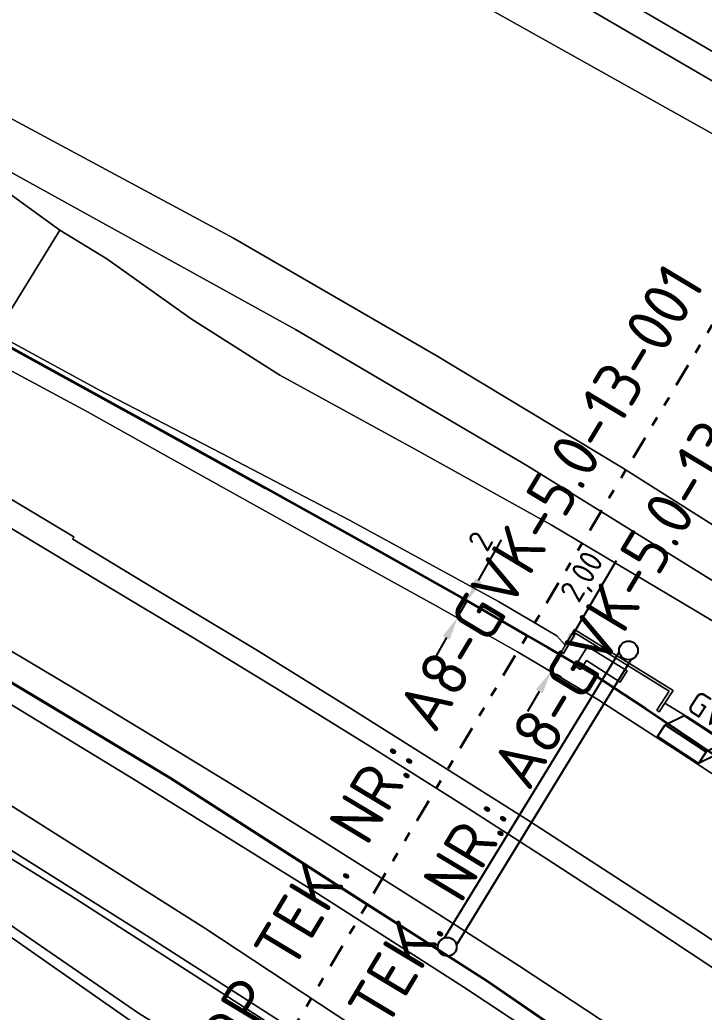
# Model space of a CAD drawing. Header units: metres. Extents: x 112942 to 118371, y 496117 to 499046.
# Drawn here: x 117406.4 to 117479.3, y 496970 to 497075.7 of the extents above; entities that cross this region are included whole.
import ezdxf
from ezdxf.enums import TextEntityAlignment as Align

# ---------------------------------------------------------------- set-up
doc = ezdxf.new("R2010")
doc.units = ezdxf.units.M
doc.linetypes.add('AL-TEKENBLADGRENS', pattern=[11.5, 2.5, -1.5, 1, -1.5, 1, -1.5, 2.5])
doc.linetypes.add('XX-AFBREEK', pattern=[7, 4, -1, 1, -1])
for name, color, linetype, lineweight in [('B-WE-OG-TOPOKAART-G', 7, 'Continuous', 18), ('N-WE-KL-DATA-T18', 1, 'Continuous', 18), ('N-WE-KL-DATA-T25', 7, 'Continuous', 25), ('N-WE-KL-DATA_GLASVEZEL-G', 90, 'KL-GLASVEZEL-N', 35), ('N-WE-KL-DATA_GLASVEZEL-M', 7, 'Continuous', 18), ('N-WE-KL-DATA_GLASVEZEL_KAST_PUTKAST-S', 90, 'Continuous', 25), ('N-WE-VW-BEWEGWIJZERING_DRAAGCONSTRUCTIE_PORTAAL-S', 7, 'Continuous', 25), ('X-XX-AL-AFBREEKLIJN-G', 7, 'XX-AFBREEK', 18), ('X-XX-AL-TEKENBLADGRENS-G', 7, 'AL-TEKENBLADGRENS', 35), ('X-XX-AL-TEKENBLADGRENS-T50', 130, 'Continuous', 50)]:
    doc.layers.add(name, color=color, linetype=linetype, lineweight=lineweight)
doc.styles.add('ISO', font='isocp.shx')
doc.styles.add('NLCS-ISO', font='NLCS-ISO.ttf')
doc.styles.add('NLCS-ISO-T50', font='NLCS-ISO.ttf', dxfattribs={"height": 5})
doc.linetypes.add('KL-GLASVEZEL-N', pattern='A,4,-1,[101,NLCS.SHX,S=0.5,R=0,X=0,Y=0],-1,4,-1,["G",Standard,S=1,R=0,X=-0.25,Y=-0.5],-1.5', length=12.5)
doc.dimstyles.new('ISO', dxfattribs={"dimtxt": 2.5, "dimasz": 2.5, "dimexe": 1.25, "dimexo": 0.625, "dimtad": 1, "dimtxsty": 'ISO', "dimcen": 2.5, "dimadec": 0, "dimazin": 0, "dimtfac": 1, "dimtmove": 0, "dimatfit": 3, "dimfxl": 0, "dimarcsym": 0})

# ---------------------------------------------------------------- blocks, each defined once
blk = doc.blocks.new('*D3')
at = {"layer": 'Defpoints', "color": 0, "transparency": 16777216}
for p in [(117463.98, 497008.02, 6.3), (117463.98, 497008.02), (117462.96, 497006.29, 6.3)]:
    blk.add_point(p, dxfattribs=at)
at = {"layer": 'N-WE-KL-DATA_GLASVEZEL-M', "color": 0, "lineweight": -2, "transparency": 16777216}
for p, q in [((117465.25, 497010.17), (117469.92, 497018.09)), ((117462.96, 497006.29), (117463.98, 497008.02)), ((117464.52, 497007.7), (117465.06, 497007.38)), ((117463.5, 497005.98), (117464.04, 497005.66)), ((117461.69, 497004.14), (117460.42, 497001.99))]:
    blk.add_line(p, q, dxfattribs=at)
at = {"layer": 'N-WE-KL-DATA_GLASVEZEL-M', "color": 0, "transparency": 16777216}
for points in [[(117464.89, 497010.38), (117465.61, 497009.96), (117463.98, 497008.02)], [(117461.33, 497004.35), (117462.05, 497003.93), (117462.96, 497006.29)]]:
    blk.add_solid(points, dxfattribs=at)
at = {"layer": 'N-WE-KL-DATA_GLASVEZEL-M', "color": 0, "transparency": 16777216, "insert": (117466.44, 497016.25), "char_height": 2.5, "attachment_point": 5, "rotation": 59.4723, "style": 'ISO'}
blk.add_mtext('2,00', dxfattribs=at)
blk = doc.blocks.new('SKL-DATA_GLASVEZEL_GLASVEZELKABELPUT_RECHTHOEKIG')
at = {"color": 0, "linetype": 'ByBlock'}
for points in [[(-3.2, -0.97), (-2.07, 0.97), (3.18, 0.97), (2.05, -0.97)], [(3.18, 0.97), (3.18, -0.53), (2.05, -2.47)], [(-3.2, -0.97), (2.05, -0.97), (2.05, -2.47), (-3.2, -2.47), (-3.2, -0.97)]]:
    blk.add_lwpolyline(points, dxfattribs=at)
at = {"layer": 'N-WE-KL-DATA-T18', "linetype": 'ByBlock', "style": 'NLCS-ISO', "flags": 1}
for tag, p in [('OMSCHRIJVING_LEGENDA', (-0.01, -8.43)), ('LOCATIE', (-0.01, -12.22)), ('TYPE_HANDHOLE', (-0.01, -16)), ('TYPE_GCO', (-0.01, -19.78)), ('BPS-CODERING', (-0.01, -23.57)), ('POSITIE_X', (-0.01, -27.35)), ('POSITIE_Y', (-0.01, -31.14)), ('OVERIGE_OPMERKING(EN)_1', (-0.01, -34.92)), ('OVERIGE_OPMERKING(EN)_2', (-0.01, -38.71))]:
    blk.add_attdef(tag, p, '', height=1.8, dxfattribs=at)
at = {"layer": 'N-WE-KL-DATA-T25', "linetype": 'ByBlock', "style": 'NLCS-ISO'}
blk.add_attdef('TYPE_SYMBOOL', text='', height=2.5, dxfattribs=at).set_placement((15.9, -0.24), align=Align.MIDDLE_CENTER)
blk = doc.blocks.new('SVW-BEWEGWIJZERING_PORTAAL')
for p, q in [((0.66, 0.75), (17.34, 0.75)), ((0.66, -0.75), (17.34, -0.75))]:
    blk.add_line(p, q)
at = {"linetype": 'ByBlock'}
for points in [[(0.66, 0.75), (36.34, 0.75)], [(0.66, -0.75), (36.34, -0.75)]]:
    blk.add_lwpolyline(points, dxfattribs=at)
for centre in [(0, 0), (37, 0)]:
    blk.add_circle(centre, 1, dxfattribs=at)
at = {"linetype": 'ByBlock', "style": 'NLCS-ISO', "flags": 13}
blk.add_attdef('LENGTE', text='', height=2.5, dxfattribs=at).set_placement((0, 0), align=Align.MIDDLE_LEFT)
blk = doc.blocks.new('*D31')
at = {"layer": 'Defpoints', "color": 0, "transparency": 16777216}
for p in [(117453.99, 497013.78, 6.3), (117454, 497013.78), (117453.01, 497012.04, 6.32)]:
    blk.add_point(p, dxfattribs=at)
at = {"layer": 'N-WE-KL-DATA_GLASVEZEL-M', "color": 0, "lineweight": -2, "transparency": 16777216}
for p, q in [((117455.22, 497015.96), (117457.66, 497020.28)), ((117453.01, 497012.04), (117454, 497013.78)), ((117454.53, 497013.48), (117455.09, 497013.17)), ((117453.55, 497011.73), (117454.1, 497011.42)), ((117451.79, 497009.86), (117450.56, 497007.68))]:
    blk.add_line(p, q, dxfattribs=at)
at = {"layer": 'N-WE-KL-DATA_GLASVEZEL-M', "color": 0, "transparency": 16777216}
for points in [[(117454.86, 497016.16), (117455.59, 497015.75), (117454, 497013.78)], [(117451.42, 497010.06), (117452.15, 497009.65), (117453.01, 497012.04)]]:
    blk.add_solid(points, dxfattribs=at)
at = {"layer": 'N-WE-KL-DATA_GLASVEZEL-M', "color": 0, "transparency": 16777216, "insert": (117455.42, 497020.13), "char_height": 2.5, "attachment_point": 5, "rotation": 60.6007, "style": 'ISO'}
blk.add_mtext('2', dxfattribs=at)

msp = doc.modelspace()

# ---------------------------------------------------------------- linework, layer by layer
at = {"layer": 'B-WE-OG-TOPOKAART-G'}
for points in [[(117416.821, 497107.111, -0.938), (117423.063, 497104.322, -0.934), (117429.794, 497101.037, -0.994), (117439.415, 497095.746, -1.045), (117447.762, 497091.104, -1.057), (117460.521, 497083.767, -1.084), (117473.2, 497076.315, -1.084), (117489.841, 497066.645, -1.036), (117505.957, 497057.126, -0.989), (117509.99, 497054.751, -1.004), (117525.437, 497045.43, -1.058), (117541.833, 497035.819, -1.061), (117559.991, 497025.095, -0.965), (117576.683, 497015.584, -1.006), (117586.159, 497009.873, -1.04), (117592.967, 497005.626, -1.07), (117599.312, 497001.386, -1.085), (117610.259, 496993.842, -1.121), (117621.059, 496986.106, -1.142), (117634.974, 496975.966, -1.187)], [(117638.233, 496978.361, -1.298), (117634.974, 496975.966, -1.187), (117621.059, 496986.106, -1.142), (117610.259, 496993.842, -1.121), (117599.312, 497001.386, -1.085), (117592.967, 497005.626, -1.07), (117586.159, 497009.873, -1.04), (117576.683, 497015.584, -1.006), (117559.991, 497025.095, -0.965), (117541.833, 497035.819, -1.061), (117525.437, 497045.43, -1.058), (117509.99, 497054.751, -1.004), (117505.957, 497057.126, -0.989), (117489.841, 497066.645, -1.036), (117473.2, 497076.315, -1.084), (117460.521, 497083.767, -1.084), (117447.762, 497091.104, -1.057), (117439.415, 497095.746, -1.045), (117429.794, 497101.037, -0.994), (117423.063, 497104.322, -0.934), (117416.821, 497107.111, -0.938)], [(117634.974, 496975.966, -1.187), (117632.614, 496974.232, -1.259), (117625.987, 496979.096, -1.139), (117613.993, 496987.784, -1.178), (117603.932, 496994.806, -1.202), (117598.621, 496998.579, -1.157), (117594.33, 497001.541, -1.103), (117588.857, 497005.098, -1.076), (117584.688, 497007.669, -1.037), (117574.454, 497013.647, -1), (117560.379, 497021.76, -0.992), (117548.166, 497028.697, -1.006), (117539.509, 497034.066, -1.064), (117521.663, 497044.652, -1.07), (117505.466, 497054.211, -1.012), (117490.994, 497062.806, -0.988), (117475.948, 497071.568, -1.051), (117462.904, 497079.214, -1.03), (117450.6, 497086.274, -1.027), (117438.784, 497093.163, -1.039), (117433.026, 497096.356, -1.012), (117427.319, 497099.221, -1.021), (117420.351, 497102.443, -0.958), (117414.389, 497105.071, -0.95)], [(117414.389, 497105.071, -0.95), (117420.351, 497102.443, -0.958), (117427.319, 497099.221, -1.021), (117433.026, 497096.356, -1.012), (117438.784, 497093.163, -1.039), (117450.6, 497086.274, -1.027), (117462.904, 497079.214, -1.03), (117475.948, 497071.568, -1.051), (117490.994, 497062.806, -0.988), (117505.466, 497054.211, -1.012), (117521.663, 497044.652, -1.07), (117539.509, 497034.066, -1.064), (117548.166, 497028.697, -1.006), (117560.379, 497021.76, -0.992), (117574.454, 497013.647, -1), (117584.688, 497007.669, -1.037), (117588.857, 497005.098, -1.076), (117594.33, 497001.541, -1.103), (117598.621, 496998.579, -1.157), (117603.932, 496994.806, -1.202), (117613.993, 496987.784, -1.178), (117625.987, 496979.096, -1.139), (117632.614, 496974.232, -1.259)], [(117409.483, 497100.954, -1.238), (117423.711, 497094.013, -1.227), (117447.074, 497082.051, -1.18), (117496.91, 497054.142, -1.187), (117528.41, 497035.891, -1.297), (117569.395, 497011.035, -1.223), (117597.348, 496994.978, -1.337), (117617.868, 496979.867, -1.233), (117629.127, 496971.67, -1.249)], [(117632.614, 496974.232, -1.259), (117629.127, 496971.67, -1.249), (117617.868, 496979.867, -1.233), (117597.348, 496994.978, -1.337), (117569.395, 497011.035, -1.223), (117528.41, 497035.891, -1.297), (117496.91, 497054.142, -1.187), (117447.074, 497082.051, -1.18), (117423.711, 497094.013, -1.227), (117409.483, 497100.954, -1.238)], [(117381.643, 497077.594, -1.351), (117400.482, 497067.76, -1.407), (117429.106, 497052.414, -1.42), (117450.721, 497039.914, -1.43), (117470.549, 497027.961, -1.443), (117490.429, 497015.366, -1.447), (117511.886, 497001.629, -1.447), (117535.291, 496986.239, -1.467), (117560.202, 496969.486, -1.513), (117581.489, 496954.316, -1.5), (117593.26, 496945.317, -1.5)], [(117629.127, 496971.67, -1.249), (117593.26, 496945.317, -1.5), (117581.489, 496954.316, -1.5), (117560.202, 496969.486, -1.513), (117535.291, 496986.239, -1.467), (117511.886, 497001.629, -1.447), (117490.429, 497015.366, -1.447), (117470.549, 497027.961, -1.443), (117450.721, 497039.914, -1.43), (117429.106, 497052.414, -1.42), (117400.482, 497067.76, -1.407), (117381.643, 497077.594, -1.351)], [(117377.371, 497074.009, -1.374), (117404.118, 497057.952, -0.751), (117410.605, 497053.246, -0.475), (117405.195, 497044.41, 4.12), (117366.83, 497065.164, 3.769)], [(117588.922, 496942.129, -1.499), (117585.449, 496939.578, -0.954), (117570.789, 496950.317, -0.923), (117542.032, 496972.081, -1.043), (117517.404, 496988.717, -0.844), (117490.62, 497005.377, -0.724), (117478.468, 497012.645, -0.715), (117462.962, 497021.891, -0.646), (117448.586, 497029.876, -0.598), (117434.036, 497037.799, -0.367), (117424.598, 497043.829, -0.556), (117415.628, 497050.209, -0.619), (117410.605, 497053.246, -0.475), (117404.118, 497057.952, -0.751), (117377.371, 497074.009, -1.374)], [(117593.26, 496945.317, -1.5), (117588.922, 496942.129, -1.499), (117579.839, 496948.873, -1.503), (117558.43, 496964.731, -1.443), (117542.11, 496975.732, -1.437), (117515.582, 496993.744, -1.427), (117488.769, 497010.577, -1.42), (117460.367, 497028.182, -1.417), (117435.707, 497042.69, -1.414), (117401.631, 497061.509, -1.414), (117377.431, 497074.059, -1.398)], [(117377.431, 497074.059, -1.398), (117401.631, 497061.509, -1.414), (117435.707, 497042.69, -1.414), (117460.367, 497028.182, -1.417), (117488.769, 497010.577, -1.42), (117515.582, 496993.744, -1.427), (117542.11, 496975.732, -1.437), (117558.43, 496964.731, -1.443), (117579.839, 496948.873, -1.503), (117588.922, 496942.129, -1.499)], [(117366.83, 497065.164, 3.769), (117405.195, 497044.41, 4.12), (117410.605, 497053.246, -0.475), (117415.628, 497050.209, -0.619), (117424.598, 497043.829, -0.556), (117434.036, 497037.799, -0.367), (117448.586, 497029.876, -0.598), (117462.962, 497021.891, -0.646), (117478.468, 497012.645, -0.715), (117490.62, 497005.377, -0.724), (117517.404, 496988.717, -0.844), (117542.032, 496972.081, -1.043), (117570.789, 496950.317, -0.923), (117585.449, 496939.578, -0.954)], [(117562.684, 496942.587, 7.096), (117545.579, 496954.815, 7.06), (117536.484, 496961.461, 6.973), (117529.005, 496966.772, 6.862), (117518.14, 496974.134, 6.748), (117512.717, 496978.038, 6.664), (117502.396, 496985.307, 6.538), (117497.804, 496988.22, 6.526), (117491.366, 496992.26, 6.463), (117481.483, 496998.849, 6.274), (117477.985, 497001.096, 6.253), (117475.063, 497002.888, 6.191), (117475.963, 497004.248, 4.871), (117465.451, 497010.736, 4.871), (117464.438, 497009.049, 5.924), (117463.568, 497010.047, 5.947), (117457.347, 497013.704, 6.007), (117441.478, 497022.366, 5.941), (117427.883, 497029.47, 5.815), (117414.696, 497036.281, 5.662), (117399.572, 497044.511, 5.314), (117377.716, 497056.334, 5.086), (117364.482, 497063.194, 5.012)], [(117364.482, 497063.194, 5.012), (117377.716, 497056.334, 5.086), (117399.572, 497044.511, 5.314), (117414.696, 497036.281, 5.662), (117427.883, 497029.47, 5.815), (117441.478, 497022.366, 5.941), (117457.347, 497013.704, 6.007), (117463.568, 497010.047, 5.947), (117464.438, 497009.049, 5.924)], [(117559.42, 496940.287, 7.239), (117547.71, 496948.857, 7.154), (117535.292, 496957.735, 7.038), (117523.374, 496966.14, 6.965), (117510.832, 496974.853, 6.831), (117499.004, 496982.851, 6.729), (117486.988, 496990.864, 6.566), (117476.459, 496997.785, 6.456), (117467.915, 497003.259, 6.368), (117459.369, 497008.366, 6.259), (117450.69, 497013.235, 6.171), (117441.522, 497018.312, 6.051), (117432.201, 497023.523, 5.949), (117422.823, 497028.733, 5.826), (117413.566, 497033.896, 5.696), (117404.664, 497038.72, 5.595), (117396.052, 497043.457, 5.488), (117386.075, 497048.858, 5.336), (117376.751, 497053.843, 5.267), (117368.203, 497058.424, 5.164), (117362.521, 497061.548, 5.188)], [(117368.203, 497058.424, 5.164), (117376.751, 497053.843, 5.267), (117386.075, 497048.858, 5.336), (117396.052, 497043.457, 5.488), (117404.664, 497038.72, 5.595), (117413.566, 497033.896, 5.696), (117422.823, 497028.733, 5.826), (117432.201, 497023.523, 5.949), (117441.522, 497018.312, 6.051), (117450.69, 497013.235, 6.171), (117459.369, 497008.366, 6.259), (117467.915, 497003.259, 6.368), (117476.459, 496997.785, 6.456), (117486.988, 496990.864, 6.566), (117499.004, 496982.851, 6.729), (117510.832, 496974.853, 6.831), (117523.374, 496966.14, 6.965), (117535.292, 496957.735, 7.038), (117547.71, 496948.857, 7.154), (117559.42, 496940.287, 7.239)], [(117488.341, 496972.157, 6.359), (117478.985, 496978.414, 6.257), (117469.855, 496984.362, 6.148), (117460.543, 496990.378, 6.031), (117450.865, 496996.477, 5.92), (117441.428, 497002.426, 5.796), (117431.479, 497008.604, 5.686), (117420.859, 497014.992, 5.57), (117412.004, 497020.338, 5.472), (117412.124, 497020.583, 5.492), (117401.256, 497027.095, 5.358), (117391.354, 497032.852, 5.261), (117380.483, 497039.054, 5.117), (117372.115, 497043.79, 5.022), (117363.19, 497048.695, 4.914), (117353.89, 497053.261, 4.843), (117353.54, 497053.28, 4.87), (117352.938, 497052.536, 4.864), (117352.76, 497052.364, 4.855), (117352.03, 497052.746, 4.884)], [(117548.506, 496926.878, 7.069), (117539.263, 496933.659, 7.01), (117530.724, 496939.821, 6.925), (117522.393, 496945.746, 6.845), (117514.101, 496951.555, 6.76), (117505.57, 496957.479, 6.699), (117496.957, 496963.426, 6.614), (117488.53, 496969.137, 6.514), (117479.765, 496974.98, 6.424), (117471.493, 496980.463, 6.315), (117462.534, 496986.284, 6.214), (117453.18, 496992.263, 6.097), (117443.731, 496998.229, 5.964), (117434.169, 497004.153, 5.85), (117424.793, 497009.881, 5.742), (117415.481, 497015.449, 5.638), (117405.736, 497021.317, 5.575), (117397.199, 497026.438, 5.469), (117388.13, 497031.64, 5.35), (117378.649, 497037.052, 5.208), (117369.946, 497041.922, 5.107), (117360.898, 497046.931, 4.999), (117351.614, 497052.069, 4.942), (117351.376, 497052.197, 4.94)], [(117363.19, 497048.695, 4.914), (117372.115, 497043.79, 5.022), (117380.483, 497039.054, 5.117), (117391.354, 497032.852, 5.261), (117401.256, 497027.095, 5.358), (117412.124, 497020.583, 5.492), (117412.004, 497020.338, 5.472), (117420.859, 497014.992, 5.57), (117431.479, 497008.604, 5.686), (117441.428, 497002.426, 5.796), (117450.865, 496996.477, 5.92), (117460.543, 496990.378, 6.031), (117469.855, 496984.362, 6.148), (117478.985, 496978.414, 6.257), (117488.341, 496972.157, 6.359), (117497.871, 496965.694, 6.448), (117507.593, 496959.036, 6.525), (117516.613, 496952.792, 6.619), (117525.017, 496946.858, 6.696), (117534.918, 496939.716, 6.761), (117543.48, 496933.54, 6.847), (117552.244, 496927.085, 6.904)], [(117360.898, 497046.931, 4.999), (117369.946, 497041.922, 5.107), (117378.649, 497037.052, 5.208), (117388.13, 497031.64, 5.35), (117397.199, 497026.438, 5.469), (117405.736, 497021.317, 5.575), (117415.481, 497015.449, 5.638), (117424.793, 497009.881, 5.742), (117434.169, 497004.153, 5.85), (117443.731, 496998.229, 5.964), (117453.18, 496992.263, 6.097), (117462.534, 496986.284, 6.214), (117471.493, 496980.463, 6.315), (117479.765, 496974.98, 6.424), (117488.53, 496969.137, 6.514), (117496.957, 496963.426, 6.614), (117505.57, 496957.479, 6.699), (117514.101, 496951.555, 6.76), (117522.393, 496945.746, 6.845), (117530.724, 496939.821, 6.925), (117539.263, 496933.659, 7.01), (117548.506, 496926.878, 7.069)], [(117549.529, 496911.93, 6.719), (117541.094, 496918.277, 6.649), (117532.913, 496924.347, 6.606), (117523.582, 496931.148, 6.528), (117515.179, 496937.189, 6.446), (117506.832, 496942.989, 6.38), (117498.654, 496948.685, 6.29), (117491.003, 496953.839, 6.209), (117482.368, 496959.786, 6.119), (117470.923, 496967.407, 6.003), (117459.573, 496974.872, 5.875), (117450.956, 496980.404, 5.761), (117438.719, 496988.165, 5.619), (117429.477, 496993.895, 5.497), (117421.271, 496998.908, 5.397), (117412.242, 497004.362, 5.291), (117403.705, 497009.448, 5.196), (117395.054, 497014.565, 5.114), (117385.098, 497020.341, 4.969), (117375.648, 497025.81, 4.859), (117365.765, 497031.494, 4.762), (117355.615, 497037.135, 4.626), (117342.055, 497044.375, 4.527)], [(117339.662, 497042.368, 4.479), (117345.395, 497039.341, 4.538), (117365.755, 497027.945, 4.888), (117380.812, 497019.336, 4.918), (117393.326, 497012.27, 5.105), (117408.348, 497003.285, 5.176), (117422.284, 496994.91, 5.405), (117440.482, 496983.232, 5.497), (117456.122, 496973.234, 5.684), (117462.317, 496968.984, 5.583), (117481.901, 496956.004, 5.971), (117501.458, 496942.49, 6.17), (117514.366, 496933.393, 6.227), (117524.029, 496926.532, 6.372), (117539.158, 496915.512, 6.476), (117546.16, 496910.234, 6.659)], [(117339.745, 497042.437, 4.48), (117345.443, 497039.429, 4.538), (117365.805, 497028.033, 4.888), (117380.862, 497019.422, 4.918), (117393.376, 497012.356, 5.105), (117408.4, 497003.371, 5.176), (117422.336, 496994.994, 5.405), (117440.536, 496983.316, 5.497), (117456.178, 496973.318, 5.684), (117462.373, 496969.066, 5.583), (117481.957, 496956.086, 5.971), (117501.516, 496942.572, 6.17), (117514.424, 496933.475, 6.227), (117524.087, 496926.614, 6.372), (117539.217, 496915.593, 6.476), (117546.22, 496910.313, 6.659)], [(117549.493, 496911.521, 6.683), (117546.22, 496910.313, 6.659), (117539.217, 496915.593, 6.476), (117524.087, 496926.614, 6.372), (117514.424, 496933.475, 6.227), (117501.516, 496942.572, 6.17), (117481.957, 496956.086, 5.971), (117462.373, 496969.066, 5.583), (117456.178, 496973.318, 5.684), (117440.536, 496983.316, 5.497), (117422.336, 496994.994, 5.405), (117408.4, 497003.371, 5.176), (117393.376, 497012.356, 5.105), (117380.862, 497019.422, 4.918), (117365.805, 497028.033, 4.888), (117345.443, 497039.429, 4.538), (117339.745, 497042.437, 4.48)], [(117546.16, 496910.234, 6.659), (117543.977, 496909.106, 6.064), (117525.768, 496922.746, 6.127), (117506.804, 496936.396, 6), (117488.861, 496948.916, 5.85), (117470.889, 496961.26, 5.68), (117453.639, 496972.625, 5.507), (117437.166, 496983.18, 5.31), (117418.537, 496994.759, 5.043), (117399.243, 497006.479, 4.9), (117380.7, 497017.13, 4.617), (117360.814, 497028.69, 4.5), (117339.059, 497040.503, 4.283), (117338.072, 497041.033, 4.272)], [(117338.072, 497041.033, 4.272), (117339.059, 497040.503, 4.283), (117360.814, 497028.69, 4.5), (117380.7, 497017.13, 4.617), (117399.243, 497006.479, 4.9), (117418.537, 496994.759, 5.043), (117437.166, 496983.18, 5.31), (117453.639, 496972.625, 5.507), (117470.889, 496961.26, 5.68), (117488.861, 496948.916, 5.85), (117506.804, 496936.396, 6), (117525.768, 496922.746, 6.127), (117543.977, 496909.106, 6.064)], [(117355.615, 497037.135, 4.626), (117365.765, 497031.494, 4.762), (117375.648, 497025.81, 4.859), (117385.098, 497020.341, 4.969), (117395.054, 497014.565, 5.114), (117403.705, 497009.448, 5.196), (117412.242, 497004.362, 5.291), (117421.271, 496998.908, 5.397), (117429.477, 496993.895, 5.497), (117438.719, 496988.165, 5.619), (117450.956, 496980.404, 5.761), (117459.573, 496974.872, 5.875), (117470.923, 496967.407, 6.003), (117482.368, 496959.786, 6.119), (117491.003, 496953.839, 6.209), (117498.654, 496948.685, 6.29), (117506.832, 496942.989, 6.38), (117515.179, 496937.189, 6.446), (117523.582, 496931.148, 6.528), (117532.913, 496924.347, 6.606), (117541.094, 496918.277, 6.649), (117549.529, 496911.93, 6.719)], [(117543.977, 496909.106, 6.064), (117534.078, 496901.833, -0.604), (117515.056, 496916.114, -0.597), (117492.909, 496932.525, -0.527), (117469.704, 496949.252, -0.593), (117447.036, 496965.083, -0.44), (117426.069, 496978.934, -0.443), (117402.751, 496993.637, -0.473), (117385.285, 497004.259, -0.443), (117358.875, 497020.324, -0.42), (117333.561, 497034.595, -0.483), (117331.663, 497035.655, -0.487)], [(117331.663, 497035.655, -0.487), (117333.561, 497034.595, -0.483), (117358.875, 497020.324, -0.42), (117385.285, 497004.259, -0.443), (117402.751, 496993.637, -0.473), (117426.069, 496978.934, -0.443), (117447.036, 496965.083, -0.44), (117469.704, 496949.252, -0.593), (117492.909, 496932.525, -0.527), (117515.056, 496916.114, -0.597), (117534.078, 496901.833, -0.604)], [(117534.078, 496901.833, -0.604), (117531.311, 496899.8, -0.922), (117520.866, 496907.559, -0.91), (117496.673, 496925.104, -0.92), (117474.591, 496941.241, -0.927), (117457.492, 496953.496, -0.937), (117440.557, 496964.857, -0.88), (117419.852, 496978.133, -0.893), (117398.626, 496991.484, -0.917), (117379.171, 497003.377, -0.913), (117357.188, 497016.437, -0.81), (117336.923, 497028.157, -0.733), (117328.594, 497033.08, -0.733)], [(117328.594, 497033.08, -0.733), (117336.923, 497028.157, -0.733), (117357.188, 497016.437, -0.81), (117379.171, 497003.377, -0.913), (117398.626, 496991.484, -0.917), (117419.852, 496978.133, -0.893), (117440.557, 496964.857, -0.88), (117457.492, 496953.496, -0.937), (117474.591, 496941.241, -0.927), (117496.673, 496925.104, -0.92), (117520.866, 496907.559, -0.91), (117531.311, 496899.8, -0.922)], [(117327.745, 497032.367, -1.325), (117335.417, 497027.907, -1.327), (117356.697, 497015.62, -1.33), (117374.17, 497005.182, -1.327), (117393.462, 496993.733, -1.33), (117411.762, 496982.41, -1.343), (117431.78, 496969.508, -1.36), (117451.308, 496956.835, -1.363), (117468.82, 496944.757, -1.367), (117488.188, 496930.431, -1.427), (117511.022, 496913.393, -1.44), (117530.419, 496899.145, -1.445)], [(117531.311, 496899.8, -0.922), (117530.419, 496899.145, -1.445), (117511.022, 496913.393, -1.44), (117488.188, 496930.431, -1.427), (117468.82, 496944.757, -1.367), (117451.308, 496956.835, -1.363), (117431.78, 496969.508, -1.36), (117411.762, 496982.41, -1.343), (117393.462, 496993.733, -1.33), (117374.17, 497005.182, -1.327), (117356.697, 497015.62, -1.33), (117335.417, 497027.907, -1.327), (117327.745, 497032.367, -1.325)], [(117322.552, 497028.01, -1.259), (117337.942, 497018.078, -0.82), (117360.231, 497004.865, -0.893), (117378.802, 496994.402, -0.867), (117397.402, 496983.534, -0.94), (117418.469, 496968.856, -0.97), (117444.793, 496952.89, -1.013), (117464.689, 496938.714, -1.05), (117490.563, 496920.834, -1.167), (117506.983, 496908.148, -1.15), (117524.312, 496894.658, -1.026)], [(117525.856, 496895.793, -1.453), (117524.312, 496894.658, -1.026), (117506.983, 496908.148, -1.15), (117490.563, 496920.834, -1.167), (117464.689, 496938.714, -1.05), (117444.793, 496952.89, -1.013), (117418.469, 496968.856, -0.97), (117397.402, 496983.534, -0.94), (117378.802, 496994.402, -0.867), (117360.231, 497004.865, -0.893), (117337.942, 497018.078, -0.82), (117322.552, 497028.01, -1.259)], [(117530.419, 496899.145, -1.445), (117525.856, 496895.793, -1.453), (117515.496, 496903.328, -1.453), (117497.421, 496917.287, -1.457), (117488.511, 496923.6, -1.457), (117467.887, 496937.69, -1.473), (117446.215, 496953.274, -1.47), (117419.118, 496969.802, -1.463), (117397.44, 496984.674, -1.463), (117373.82, 496999.026, -1.457), (117343.943, 497016.363, -1.483), (117322.845, 497028.256, -1.419)], [(117322.845, 497028.256, -1.419), (117343.943, 497016.363, -1.483), (117373.82, 496999.026, -1.457), (117397.44, 496984.674, -1.463), (117419.118, 496969.802, -1.463), (117446.215, 496953.274, -1.47), (117467.887, 496937.69, -1.473), (117488.511, 496923.6, -1.457), (117497.421, 496917.287, -1.457), (117515.496, 496903.328, -1.453), (117525.856, 496895.793, -1.453)], [(117475.063, 497002.888, 6.191), (117474.452, 497001.966, 6.443), (117474.202, 497002.131, 6.443), (117475.542, 497004.155, 6.443), (117465.552, 497010.322, 6.443), (117464.262, 497008.172, 6.44), (117464.005, 497008.326, 6.144), (117464.438, 497009.049, 5.924), (117465.451, 497010.736, 4.871), (117475.963, 497004.248, 4.871), (117475.063, 497002.888, 6.191)], [(117464.438, 497009.049, 5.924), (117464.005, 497008.326, 6.144), (117464.262, 497008.172, 6.44), (117465.552, 497010.322, 6.443), (117475.542, 497004.155, 6.443), (117474.202, 497002.131, 6.443), (117474.452, 497001.966, 6.443), (117475.063, 497002.888, 6.191), (117477.985, 497001.096, 6.253), (117481.483, 496998.849, 6.274), (117491.366, 496992.26, 6.463), (117497.804, 496988.22, 6.526), (117502.396, 496985.307, 6.538), (117512.717, 496978.038, 6.664), (117518.14, 496974.134, 6.748), (117529.005, 496966.772, 6.862), (117536.484, 496961.461, 6.973), (117545.579, 496954.815, 7.06), (117562.684, 496942.587, 7.096)], [(117466.834, 497008.925, 6.43), (117465.508, 497006.831, 6.463), (117466.08, 497006.462, 6.463), (117466.736, 497007.438, 6.43), (117470.298, 497005.115, 6.451), (117471.043, 497006.335, 6.457), (117466.834, 497008.925, 6.43)], [(117466.834, 497008.925, 6.43), (117471.043, 497006.335, 6.457), (117470.298, 497005.115, 6.451), (117466.736, 497007.438, 6.43), (117466.08, 497006.462, 6.463), (117465.508, 497006.831, 6.463), (117466.834, 497008.925, 6.43)]]:
    msp.add_polyline3d(points, dxfattribs=at)
at = {"layer": 'N-WE-KL-DATA_GLASVEZEL-G', "flags": 128}
msp.add_lwpolyline([(117460.381, 497010.106), (117462.6, 497008.829), (117467.424, 497005.984), (117473.009, 497002.315), (117482.442, 496995.949), (117488.683, 496991.858), (117493.711, 496988.515), (117505.616, 496980.429), (117514.441, 496974.41), (117525.05, 496967.096), (117535.796, 496959.485), (117547.23, 496951.267), (117557.585, 496943.711), (117574.725, 496930.877), (117584.774, 496923.248), (117592.054, 496917.522), (117597.844, 496912.957), (117613.512, 496900.322), (117621.06, 496894.333), (117626.229, 496889.908), (117630.809, 496885.962), (117636.101, 496880.593), (117685.655, 496838.529), (117692.098, 496833.912), (117696.353, 496830.657), (117701.07, 496827.085), (117706.802, 496822.941), (117710.585, 496820.306), (117715.134, 496817.45), (117719.576, 496814.837), (117722.919, 496812.983), (117718.587, 496804.541), (117720.016, 496802.775), (117728.12, 496798.196), (117740.789, 496785.864), (117748.266, 496778.386), (117756.127, 496770.477), (117770.21, 496756.008), (117775.046, 496747.786), (117803.816, 496716.504), (117807.167, 496716.328), (117813.787, 496708.903), (117815.669, 496706.776), (117792.341, 496684.844), (117796.417, 496680.267), (117805.765, 496669.56), (117810.369, 496664.123), (117816.572, 496656.462), (117820.684, 496651.328), (117828.744, 496641.238), (117838.669, 496628.681), (117849.95, 496614.025), (117862.38, 496598.118, -0.4142136), (117862.164, 496596.364), (117861.342, 496595.721, 0.4038997), (117861.1, 496594.002), (117896.691, 496544.976), (117898.377, 496542.654), (117901.058, 496544.599), (117910.823, 496530.799), (117912.397, 496528.613), (117919.735, 496517.522), (117924.034, 496510.821), (117926.852, 496506.352), (117929.449, 496501.812), (117931.551, 496497.719), (117932.901, 496494.763), (117933.935, 496492.403), (117934.954, 496489.973), (117935.883, 496487.497), (117936.745, 496485.072), (117937.542, 496482.62), (117938.237, 496480.116), (117938.515, 496478.903), (117939.155, 496478.359), (117960.435, 496460.288), (117970.788, 496447.015), (117978.262, 496436.696), (117997.148, 496409), (118016.891, 496379.416), (118034.954, 496351.955), (118044.736, 496336.863), (118041.01, 496334.447), (118041.587, 496333.505), (118042.91, 496333.206), (118069.408, 496350.361), (118089.138, 496359.544), (118098.753, 496366.148), (118097.882, 496367.416), (118095.05, 496369.546), (118086.345, 496370.643)], format="xyb", dxfattribs=at)

# ---------------------------------------------------------------- block references
at = {"layer": 'N-WE-KL-DATA_GLASVEZEL_KAST_PUTKAST-S'}
ref = msp.add_blockref('SKL-DATA_GLASVEZEL_GLASVEZELKABELPUT_RECHTHOEKIG', (117478.309, 496999.636), dxfattribs=dict(at, rotation=326.5922116282665))
ref.add_attrib('TYPE_SYMBOOL', 'GVP', dxfattribs={"layer": 'N-WE-KL-DATA-T25', "linetype": 'ByBlock', "height": 2.5, "rotation": 326.59221, "style": 'NLCS-ISO'}).set_placement((117480.458, 497001.622), align=Align.MIDDLE_CENTER)
at = {"layer": 'N-WE-VW-BEWEGWIJZERING_DRAAGCONSTRUCTIE_PORTAAL-S', "rotation": 58.55305175598781}
msp.add_blockref('SVW-BEWEGWIJZERING_PORTAAL', (117451.89, 496976.938), dxfattribs=at)

# ---------------------------------------------------------------- dimensions: what is measured, and where the dimension line sits
at = {"layer": 'N-WE-KL-DATA_GLASVEZEL-M'}
dim = msp.add_aligned_dim(p1=(117462.963, 497006.293, 6.297), p2=(117463.979, 497008.016, 6.297), distance=0, dimstyle='ISO', override={"dimzin": 0}, dxfattribs=at)
dim.commit()
dim.dimension.update_dxf_attribs({"geometry": '*D3', "text_midpoint": (117466.442, 497016.252)})

# ---------------------------------------------------------------- next in the draw order: wipeouts: each hides what was drawn before it
msp.add_wipeout([(117413.312, 496935.68), (117422.786, 496950.884), (117436.986, 496975.049), (117447.696, 496992.264), (117461.341, 497016.439), (117478.955, 497046.086), (117473.451, 497048.961), (117464.444, 497033.91), (117455.969, 497019.782), (117447.916, 497006.358), (117438.467, 496990.698), (117430.482, 496977.21), (117417.404, 496955.054), (117407.797, 496939.256)]).dxf.layer = 'X-XX-AL-AFBREEKLIJN-G'

# ---------------------------------------------------------------- next in the draw order: linework, layer by layer
at = {"layer": 'B-WE-OG-TOPOKAART-G'}
for points in [[(117522.409, 497039.368, -1.276), (117496.91, 497054.142, -1.187), (117447.074, 497082.051, -1.18), (117423.711, 497094.013, -1.227), (117406.605, 497102.358, -1.24), (117404.253, 497101.393, -1.141), (117403.323, 497105.134, -1.043), (117397.71, 497108.631, -0.93), (117368.601, 497120.605, -0.817), (117350.763, 497128.838, -0.63), (117339.58, 497137.228, -0.678), (117328.296, 497149.107, -0.722), (117304.712, 497153.005, -0.722), (117293.234, 497156.528, -0.722), (117286.653, 497158.74, -0.785), (117287.892, 497163.348, -0.854)], [(117523.666, 497046.499, -1.052), (117509.99, 497054.751, -1.004), (117505.957, 497057.126, -0.989), (117489.841, 497066.645, -1.036), (117473.2, 497076.315, -1.084), (117460.521, 497083.767, -1.084), (117447.762, 497091.104, -1.057), (117439.415, 497095.746, -1.045), (117429.794, 497101.037, -0.994), (117423.063, 497104.322, -0.934), (117413.151, 497108.751, -0.94), (117394.085, 497117.05, -0.745), (117382.469, 497121.798, -0.637), (117367.932, 497127.602, -0.664), (117363.97, 497129.357, -0.616), (117361.327, 497130.667, -0.595), (117358.99, 497131.824, -0.568), (117354.933, 497134.171, -0.607), (117350.655, 497137.449, -0.745), (117345.631, 497141.741, -0.751)], [(117345.631, 497141.741, -0.751), (117350.655, 497137.449, -0.745), (117354.933, 497134.171, -0.607), (117358.99, 497131.824, -0.568), (117361.327, 497130.667, -0.595), (117363.97, 497129.357, -0.616), (117367.932, 497127.602, -0.664), (117382.469, 497121.798, -0.637), (117394.085, 497117.05, -0.745), (117413.151, 497108.751, -0.94), (117423.063, 497104.322, -0.934), (117429.794, 497101.037, -0.994), (117439.415, 497095.746, -1.045), (117447.762, 497091.104, -1.057), (117460.521, 497083.767, -1.084), (117473.2, 497076.315, -1.084), (117489.841, 497066.645, -1.036), (117505.957, 497057.126, -0.989), (117509.99, 497054.751, -1.004), (117523.666, 497046.499, -1.052)], [(117345.529, 497137.85, -0.73), (117349.258, 497134.644, -0.676), (117351.945, 497132.65, -0.634), (117354.993, 497130.793, -0.601), (117357.551, 497129.25, -0.592), (117361.824, 497127.218, -0.637), (117368.652, 497124.458, -0.763), (117378.221, 497120.59, -0.682), (117386.61, 497117.164, -0.757), (117398.324, 497112.198, -0.898), (117406.329, 497108.6, -0.913), (117413.59, 497105.423, -0.949), (117420.351, 497102.443, -0.958), (117427.319, 497099.221, -1.021), (117433.026, 497096.356, -1.012), (117438.784, 497093.163, -1.039), (117450.6, 497086.274, -1.027), (117462.904, 497079.214, -1.03), (117475.948, 497071.568, -1.051), (117490.994, 497062.806, -0.988), (117505.466, 497054.211, -1.012), (117521.663, 497044.652, -1.07), (117523.182, 497043.751, -1.069)], [(117523.182, 497043.751, -1.069), (117521.663, 497044.652, -1.07), (117505.466, 497054.211, -1.012), (117490.994, 497062.806, -0.988), (117475.948, 497071.568, -1.051), (117462.904, 497079.214, -1.03), (117450.6, 497086.274, -1.027), (117438.784, 497093.163, -1.039), (117433.026, 497096.356, -1.012), (117427.319, 497099.221, -1.021), (117420.351, 497102.443, -0.958), (117413.59, 497105.423, -0.949), (117406.329, 497108.6, -0.913), (117398.324, 497112.198, -0.898), (117386.61, 497117.164, -0.757), (117378.221, 497120.59, -0.682), (117368.652, 497124.458, -0.763), (117361.824, 497127.218, -0.637), (117357.551, 497129.25, -0.592), (117354.993, 497130.793, -0.601), (117351.945, 497132.65, -0.634), (117349.258, 497134.644, -0.676), (117345.529, 497137.85, -0.73)], [(117514.485, 496994.432, -1.427), (117488.769, 497010.577, -1.42), (117460.367, 497028.182, -1.417), (117435.707, 497042.69, -1.414), (117401.631, 497061.509, -1.414), (117376.366, 497074.612, -1.397), (117348.656, 497088.908, -1.393), (117317.427, 497104.276, -1.37), (117277.019, 497122.914, -1.37), (117278.616, 497128.273, -1.343), (117318.528, 497109.695, -1.347), (117346.387, 497095.539, -1.383), (117370.684, 497083.314, -1.397), (117377.096, 497079.967, -1.337), (117400.482, 497067.76, -1.407), (117429.106, 497052.414, -1.42), (117450.721, 497039.914, -1.43), (117470.549, 497027.961, -1.443), (117490.429, 497015.366, -1.447), (117511.886, 497001.629, -1.447), (117515.352, 496999.35, -1.45)], [(117277.019, 497122.914, -1.37), (117317.427, 497104.276, -1.37), (117348.656, 497088.908, -1.393), (117376.366, 497074.612, -1.397), (117404.118, 497057.952, -0.751), (117410.605, 497053.246, -0.475), (117405.195, 497044.41, 4.12), (117361.567, 497068.011, 3.721), (117337.571, 497080.157, 3.817), (117313.143, 497092.21, 3.857), (117273.853, 497111.142, 3.546), (117277.019, 497122.914, -1.37)], [(117515.352, 496999.35, -1.45), (117511.886, 497001.629, -1.447), (117490.429, 497015.366, -1.447), (117470.549, 497027.961, -1.443), (117450.721, 497039.914, -1.43), (117429.106, 497052.414, -1.42), (117400.482, 497067.76, -1.407), (117377.096, 497079.967, -1.337), (117382.614, 497094.491, -1.135), (117404.253, 497101.393, -1.141), (117406.605, 497102.358, -1.24), (117423.711, 497094.013, -1.227), (117447.074, 497082.051, -1.18), (117496.91, 497054.142, -1.187), (117522.409, 497039.368, -1.276)], [(117504.918, 496940.174, 6.185), (117501.516, 496942.572, 6.17), (117481.957, 496956.086, 5.971), (117462.373, 496969.066, 5.583), (117456.178, 496973.318, 5.684), (117440.536, 496983.316, 5.497), (117422.336, 496994.994, 5.405), (117408.4, 497003.371, 5.176), (117393.376, 497012.356, 5.105), (117380.862, 497019.422, 4.918), (117365.805, 497028.033, 4.888), (117345.443, 497039.429, 4.538), (117320.013, 497052.854, 4.277), (117302.314, 497061.958, 4.084), (117276.961, 497074.227, 3.755), (117266.162, 497082.538, 3.843), (117278.11, 497076.819, 3.919), (117293.63, 497069.2, 4.063), (117311.771, 497060.152, 4.249), (117324.633, 497053.562, 4.309), (117336.116, 497047.546, 4.483), (117355.615, 497037.135, 4.626)], [(117337.571, 497080.157, 3.817), (117361.567, 497068.011, 3.721), (117405.195, 497044.41, 4.12), (117410.605, 497053.246, -0.475), (117415.628, 497050.209, -0.619), (117424.598, 497043.829, -0.556), (117434.036, 497037.799, -0.367), (117448.586, 497029.876, -0.598), (117462.962, 497021.891, -0.646), (117478.468, 497012.645, -0.715), (117490.62, 497005.377, -0.724), (117513.866, 496990.918, -0.828)], [(117513.866, 496990.918, -0.828), (117490.62, 497005.377, -0.724), (117478.468, 497012.645, -0.715), (117462.962, 497021.891, -0.646), (117448.586, 497029.876, -0.598), (117434.036, 497037.799, -0.367), (117424.598, 497043.829, -0.556), (117415.628, 497050.209, -0.619), (117410.605, 497053.246, -0.475), (117404.118, 497057.952, -0.751), (117376.366, 497074.612, -1.397), (117401.631, 497061.509, -1.414), (117435.707, 497042.69, -1.414), (117460.367, 497028.182, -1.417), (117488.769, 497010.577, -1.42), (117514.485, 496994.432, -1.427)], [(117347.22, 497072.384, 4.795), (117361.518, 497064.73, 4.996), (117377.716, 497056.334, 5.086), (117399.572, 497044.511, 5.314), (117414.696, 497036.281, 5.662), (117427.883, 497029.47, 5.815), (117441.478, 497022.366, 5.941), (117457.347, 497013.704, 6.007), (117463.568, 497010.047, 5.947), (117464.438, 497009.049, 5.924)], [(117511.719, 496978.741, 6.652), (117502.396, 496985.307, 6.538), (117497.804, 496988.22, 6.526), (117491.366, 496992.26, 6.463), (117481.483, 496998.849, 6.274), (117477.985, 497001.096, 6.253), (117475.063, 497002.888, 6.191), (117475.963, 497004.248, 4.871), (117465.451, 497010.736, 4.871), (117464.438, 497009.049, 5.924), (117463.568, 497010.047, 5.947), (117457.347, 497013.704, 6.007), (117441.478, 497022.366, 5.941), (117427.883, 497029.47, 5.815), (117414.696, 497036.281, 5.662), (117399.572, 497044.511, 5.314), (117377.716, 497056.334, 5.086), (117361.518, 497064.73, 4.996), (117347.22, 497072.384, 4.795)], [(117511.011, 496974.729, 6.833), (117510.832, 496974.853, 6.831), (117499.004, 496982.851, 6.729), (117486.988, 496990.864, 6.566), (117476.459, 496997.785, 6.456), (117467.915, 497003.259, 6.368), (117459.369, 497008.366, 6.259), (117450.69, 497013.235, 6.171), (117441.522, 497018.312, 6.051), (117432.201, 497023.523, 5.949), (117422.823, 497028.733, 5.826), (117413.566, 497033.896, 5.696), (117404.664, 497038.72, 5.595), (117396.052, 497043.457, 5.488), (117386.075, 497048.858, 5.336), (117376.751, 497053.843, 5.267), (117368.203, 497058.424, 5.164), (117362.425, 497061.601, 5.188), (117345.226, 497070.74, 5.011)], [(117507.708, 496955.995, 6.714), (117505.57, 496957.479, 6.699), (117496.957, 496963.426, 6.614), (117488.53, 496969.137, 6.514), (117479.765, 496974.98, 6.424), (117471.493, 496980.463, 6.315), (117462.534, 496986.284, 6.214), (117453.18, 496992.263, 6.097), (117443.731, 496998.229, 5.964), (117434.169, 497004.153, 5.85), (117424.793, 497009.881, 5.742), (117415.481, 497015.449, 5.638), (117405.736, 497021.317, 5.575), (117397.199, 497026.438, 5.469), (117388.13, 497031.64, 5.35), (117378.649, 497037.052, 5.208), (117369.946, 497041.922, 5.107), (117360.898, 497046.931, 4.999), (117351.614, 497052.069, 4.942), (117340.219, 497058.187, 4.833)], [(117368.203, 497058.424, 5.164), (117376.751, 497053.843, 5.267), (117386.075, 497048.858, 5.336), (117396.052, 497043.457, 5.488), (117404.664, 497038.72, 5.595), (117413.566, 497033.896, 5.696), (117422.823, 497028.733, 5.826), (117432.201, 497023.523, 5.949), (117441.522, 497018.312, 6.051), (117450.69, 497013.235, 6.171), (117459.369, 497008.366, 6.259), (117467.915, 497003.259, 6.368), (117476.459, 496997.785, 6.456), (117486.988, 496990.864, 6.566), (117499.004, 496982.851, 6.729), (117510.832, 496974.853, 6.831), (117511.011, 496974.729, 6.833)], [(117363.19, 497048.695, 4.914), (117372.115, 497043.79, 5.022), (117380.483, 497039.054, 5.117), (117391.354, 497032.852, 5.261), (117401.256, 497027.095, 5.358), (117412.124, 497020.583, 5.492), (117412.004, 497020.338, 5.472), (117420.859, 497014.992, 5.57), (117431.479, 497008.604, 5.686), (117441.428, 497002.426, 5.796), (117450.865, 496996.477, 5.92), (117460.543, 496990.378, 6.031), (117469.855, 496984.362, 6.148), (117478.985, 496978.414, 6.257), (117488.341, 496972.157, 6.359), (117497.871, 496965.694, 6.448), (117507.593, 496959.036, 6.525), (117508.173, 496958.634, 6.531)], [(117505.57, 496943.868, 6.366), (117498.654, 496948.685, 6.29), (117491.003, 496953.839, 6.209), (117482.368, 496959.786, 6.119), (117470.923, 496967.407, 6.003), (117459.573, 496974.872, 5.875), (117450.956, 496980.404, 5.761), (117438.719, 496988.165, 5.619), (117429.477, 496993.895, 5.497), (117421.271, 496998.908, 5.397), (117412.242, 497004.362, 5.291), (117403.705, 497009.448, 5.196), (117395.054, 497014.565, 5.114), (117385.098, 497020.341, 4.969), (117375.648, 497025.81, 4.859), (117365.765, 497031.494, 4.762), (117355.615, 497037.135, 4.626), (117336.116, 497047.546, 4.483)], [(117360.898, 497046.931, 4.999), (117369.946, 497041.922, 5.107), (117378.649, 497037.052, 5.208), (117388.13, 497031.64, 5.35), (117397.199, 497026.438, 5.469), (117405.736, 497021.317, 5.575), (117415.481, 497015.449, 5.638), (117424.793, 497009.881, 5.742), (117434.169, 497004.153, 5.85), (117443.731, 496998.229, 5.964), (117453.18, 496992.263, 6.097), (117462.534, 496986.284, 6.214), (117471.493, 496980.463, 6.315), (117479.765, 496974.98, 6.424), (117488.53, 496969.137, 6.514), (117496.957, 496963.426, 6.614), (117505.57, 496957.479, 6.699), (117507.708, 496955.995, 6.714)], [(117339.059, 497040.503, 4.283), (117360.814, 497028.69, 4.5), (117380.7, 497017.13, 4.617), (117399.243, 497006.479, 4.9), (117418.537, 496994.759, 5.043), (117437.166, 496983.18, 5.31), (117453.639, 496972.625, 5.507), (117470.889, 496961.26, 5.68), (117488.861, 496948.916, 5.85), (117504.532, 496937.982, 5.981)], [(117504.532, 496937.982, 5.981), (117488.861, 496948.916, 5.85), (117470.889, 496961.26, 5.68), (117453.639, 496972.625, 5.507), (117437.166, 496983.18, 5.31), (117418.537, 496994.759, 5.043), (117399.243, 497006.479, 4.9), (117380.7, 497017.13, 4.617), (117360.814, 497028.69, 4.5), (117339.059, 497040.503, 4.283)], [(117345.395, 497039.341, 4.538), (117365.755, 497027.945, 4.888), (117380.812, 497019.336, 4.918), (117393.326, 497012.27, 5.105), (117408.348, 497003.285, 5.176), (117422.284, 496994.91, 5.405), (117440.482, 496983.232, 5.497), (117456.122, 496973.234, 5.684), (117462.317, 496968.984, 5.583), (117481.901, 496956.004, 5.971), (117501.458, 496942.49, 6.17), (117504.899, 496940.065, 6.185)], [(117504.899, 496940.065, 6.185), (117501.458, 496942.49, 6.17), (117481.901, 496956.004, 5.971), (117462.317, 496968.984, 5.583), (117456.122, 496973.234, 5.684), (117440.482, 496983.232, 5.497), (117422.284, 496994.91, 5.405), (117408.348, 497003.285, 5.176), (117393.326, 497012.27, 5.105), (117380.812, 497019.336, 4.918), (117365.755, 497027.945, 4.888), (117345.395, 497039.341, 4.538)], [(117345.443, 497039.429, 4.538), (117365.805, 497028.033, 4.888), (117380.862, 497019.422, 4.918), (117393.376, 497012.356, 5.105), (117408.4, 497003.371, 5.176), (117422.336, 496994.994, 5.405), (117440.536, 496983.316, 5.497), (117456.178, 496973.318, 5.684), (117462.373, 496969.066, 5.583), (117481.957, 496956.086, 5.971), (117501.516, 496942.572, 6.17), (117504.918, 496940.174, 6.185)], [(117355.615, 497037.135, 4.626), (117365.765, 497031.494, 4.762), (117375.648, 497025.81, 4.859), (117385.098, 497020.341, 4.969), (117395.054, 497014.565, 5.114), (117403.705, 497009.448, 5.196), (117412.242, 497004.362, 5.291), (117421.271, 496998.908, 5.397), (117429.477, 496993.895, 5.497), (117438.719, 496988.165, 5.619), (117450.956, 496980.404, 5.761), (117459.573, 496974.872, 5.875), (117470.923, 496967.407, 6.003), (117482.368, 496959.786, 6.119), (117491.003, 496953.839, 6.209), (117498.654, 496948.685, 6.29), (117505.57, 496943.868, 6.366)], [(117333.561, 497034.595, -0.483), (117358.875, 497020.324, -0.42), (117385.285, 497004.259, -0.443), (117402.751, 496993.637, -0.473), (117426.069, 496978.934, -0.443), (117447.036, 496965.083, -0.44), (117469.704, 496949.252, -0.593), (117492.909, 496932.525, -0.527), (117502.338, 496925.538, -0.557)], [(117502.338, 496925.538, -0.557), (117492.909, 496932.525, -0.527), (117469.704, 496949.252, -0.593), (117447.036, 496965.083, -0.44), (117426.069, 496978.934, -0.443), (117402.751, 496993.637, -0.473), (117385.285, 497004.259, -0.443), (117358.875, 497020.324, -0.42), (117333.561, 497034.595, -0.483)], [(117500.196, 496913.392, -1.157), (117490.563, 496920.834, -1.167), (117464.689, 496938.714, -1.05), (117444.793, 496952.89, -1.013), (117418.469, 496968.856, -0.97), (117397.402, 496983.534, -0.94), (117378.802, 496994.402, -0.867), (117360.231, 497004.865, -0.893), (117337.942, 497018.078, -0.82), (117317.521, 497031.257, -1.403), (117343.943, 497016.363, -1.483), (117373.82, 496999.026, -1.457), (117397.44, 496984.674, -1.463), (117419.118, 496969.802, -1.463), (117446.215, 496953.274, -1.47), (117467.887, 496937.69, -1.473), (117488.511, 496923.6, -1.457), (117497.421, 496917.287, -1.457), (117500.468, 496914.934, -1.456)], [(117501.455, 496920.532, -1.435), (117488.188, 496930.431, -1.427), (117468.82, 496944.757, -1.367), (117451.308, 496956.835, -1.363), (117431.78, 496969.508, -1.36), (117411.762, 496982.41, -1.343), (117393.462, 496993.733, -1.33), (117374.17, 497005.182, -1.327), (117356.697, 497015.62, -1.33), (117335.417, 497027.907, -1.327)], [(117335.417, 497027.907, -1.327), (117356.697, 497015.62, -1.33), (117374.17, 497005.182, -1.327), (117393.462, 496993.733, -1.33), (117411.762, 496982.41, -1.343), (117431.78, 496969.508, -1.36), (117451.308, 496956.835, -1.363), (117468.82, 496944.757, -1.367), (117488.188, 496930.431, -1.427), (117501.455, 496920.532, -1.435)], [(117336.923, 497028.157, -0.733), (117357.188, 497016.437, -0.81), (117379.171, 497003.377, -0.913), (117398.626, 496991.484, -0.917), (117419.852, 496978.133, -0.893), (117440.557, 496964.857, -0.88), (117457.492, 496953.496, -0.937), (117474.591, 496941.241, -0.927), (117496.673, 496925.104, -0.92), (117501.627, 496921.511, -0.918)], [(117501.627, 496921.511, -0.918), (117496.673, 496925.104, -0.92), (117474.591, 496941.241, -0.927), (117457.492, 496953.496, -0.937), (117440.557, 496964.857, -0.88), (117419.852, 496978.133, -0.893), (117398.626, 496991.484, -0.917), (117379.171, 497003.377, -0.913), (117357.188, 497016.437, -0.81), (117336.923, 497028.157, -0.733)], [(117488.341, 496972.157, 6.359), (117478.985, 496978.414, 6.257), (117469.855, 496984.362, 6.148), (117460.543, 496990.378, 6.031), (117450.865, 496996.477, 5.92), (117441.428, 497002.426, 5.796), (117431.479, 497008.604, 5.686), (117420.859, 497014.992, 5.57), (117412.004, 497020.338, 5.472), (117412.124, 497020.583, 5.492), (117401.256, 497027.095, 5.358)], [(117337.942, 497018.078, -0.82), (117360.231, 497004.865, -0.893), (117378.802, 496994.402, -0.867), (117397.402, 496983.534, -0.94), (117418.469, 496968.856, -0.97), (117444.793, 496952.89, -1.013), (117464.689, 496938.714, -1.05), (117490.563, 496920.834, -1.167), (117500.196, 496913.392, -1.157)], [(117500.468, 496914.934, -1.456), (117497.421, 496917.287, -1.457), (117488.511, 496923.6, -1.457), (117467.887, 496937.69, -1.473), (117446.215, 496953.274, -1.47), (117419.118, 496969.802, -1.463), (117397.44, 496984.674, -1.463), (117373.82, 496999.026, -1.457), (117343.943, 497016.363, -1.483)], [(117475.063, 497002.888, 6.191), (117474.452, 497001.966, 6.443), (117474.202, 497002.131, 6.443), (117475.542, 497004.155, 6.443), (117465.552, 497010.322, 6.443), (117464.262, 497008.172, 6.44), (117464.005, 497008.326, 6.144), (117464.438, 497009.049, 5.924), (117465.451, 497010.736, 4.871), (117475.963, 497004.248, 4.871), (117475.063, 497002.888, 6.191)], [(117464.438, 497009.049, 5.924), (117464.005, 497008.326, 6.144), (117464.262, 497008.172, 6.44), (117465.552, 497010.322, 6.443), (117475.542, 497004.155, 6.443), (117474.202, 497002.131, 6.443), (117474.452, 497001.966, 6.443), (117475.063, 497002.888, 6.191), (117477.985, 497001.096, 6.253), (117481.483, 496998.849, 6.274), (117491.366, 496992.26, 6.463), (117497.804, 496988.22, 6.526), (117502.396, 496985.307, 6.538), (117511.719, 496978.741, 6.652)], [(117466.834, 497008.925, 6.43), (117465.508, 497006.831, 6.463), (117466.08, 497006.462, 6.463), (117466.736, 497007.438, 6.43), (117470.298, 497005.115, 6.451), (117471.043, 497006.335, 6.457), (117466.834, 497008.925, 6.43)], [(117466.834, 497008.925, 6.43), (117471.043, 497006.335, 6.457), (117470.298, 497005.115, 6.451), (117466.736, 497007.438, 6.43), (117466.08, 497006.462, 6.463), (117465.508, 497006.831, 6.463), (117466.834, 497008.925, 6.43)]]:
    msp.add_polyline3d(points, dxfattribs=at)
at = {"layer": 'N-WE-KL-DATA_GLASVEZEL-G', "elevation": 6.297, "flags": 128}
msp.add_lwpolyline([(116447.908, 497300.203), (116465.238, 497297.672), (116484.7, 497295.014), (116499.765, 497292.854), (116518.539, 497290.195), (116530.143, 497288.552), (116530.143, 497288.552), (116543.156, 497286.449), (116557.771, 497284.095), (116583.542, 497280.464), (116599.888, 497278.119), (116603.095, 497277.66), (116619.573, 497275.303), (116621.152, 497275.082), (116633.544, 497273.341), (116633.545, 497273.341), (116653.547, 497270.317), (116671.848, 497267.597), (116690.341, 497264.969), (116706.459, 497262.623), (116729, 497259.366), (116746.183, 497256.921), (116746.184, 497256.921), (116763.721, 497254.622), (116779.247, 497252.629), (116791.531, 497250.928), (116804.353, 497248.974), (116819.991, 497246.579), (116821.942, 497246.281), (116839.124, 497243.442), (116854.06, 497240.888), (116866.134, 497238.738), (116881.205, 497235.958), (116895.36, 497233.221), (116911.178, 497229.829), (116922.465, 497227.404), (116928.773, 497226.001), (116935.648, 497224.384), (116950.836, 497220.819), (116958.714, 497218.906), (116965.477, 497217.317), (116970.562, 497216.021), (116987.366, 497211.877), (117002.705, 497207.462), (117002.705, 497207.462), (117026.556, 497200.667), (117041.28, 497196.413), (117055.76, 497192.029), (117063.582, 497189.546), (117071.053, 497187.195), (117080.69, 497184.04), (117093.272, 497179.894), (117102.488, 497176.852), (117114.903, 497172.605), (117124.555, 497169.23), (117134.115, 497165.827), (117143.269, 497162.513), (117150.342, 497159.896), (117159.785, 497156.382), (117168.774, 497152.871), (117182.119, 497147.629), (117192.881, 497143.365), (117204.198, 497138.799), (117217.184, 497133.348), (117226.157, 497129.506), (117239.846, 497123.574), (117253.21, 497117.561), (117269.955, 497109.886), (117278.809, 497105.935), (117302.805, 497094.576), (117323.216, 497084.391), (117346.155, 497072.511), (117363.367, 497063.365), (117378.148, 497055.442), (117384.742, 497052.043), (117399.04, 497044.254), (117409.51, 497038.487), (117420.5, 497032.438), (117432.495, 497025.833), (117444.112, 497019.348), (117453.997, 497013.779), (117460.381, 497010.106)], dxfattribs=at)
at = {"layer": 'X-XX-AL-TEKENBLADGRENS-G'}
msp.add_lwpolyline([(117509.8, 497093.017), (117383.829, 496881.522)], dxfattribs=at)

# ---------------------------------------------------------------- next in the draw order: texts
at = {"layer": 'X-XX-AL-TEKENBLADGRENS-T50', "style": 'NLCS-ISO-T50'}
for s, p in [('SLUIT AAN OP TEK. NR.: A8-GVK-5.0-13-001', (117443.269, 496992.225)), ('SLUIT AAN OP TEK. NR.: A8-GVK-5.0-13-002', (117453.499, 496986.445))]:
    msp.add_text(s, height=5, rotation=58.98132, dxfattribs=at).set_placement(p, align=Align.MIDDLE_CENTER)

# ---------------------------------------------------------------- next in the draw order: dimensions: what is measured, and where the dimension line sits
at = {"layer": 'N-WE-KL-DATA_GLASVEZEL-M'}
dim = msp.add_aligned_dim(p1=(117453.007, 497012.041, 6.319), p2=(117453.989, 497013.783, 6.297), distance=-0.009, dimstyle='ISO', dxfattribs=at)
dim.commit()
dim.dimension.update_dxf_attribs({"geometry": '*D31', "text_midpoint": (117455.422, 497020.129)})

doc.saveas('drawing.dxf')
